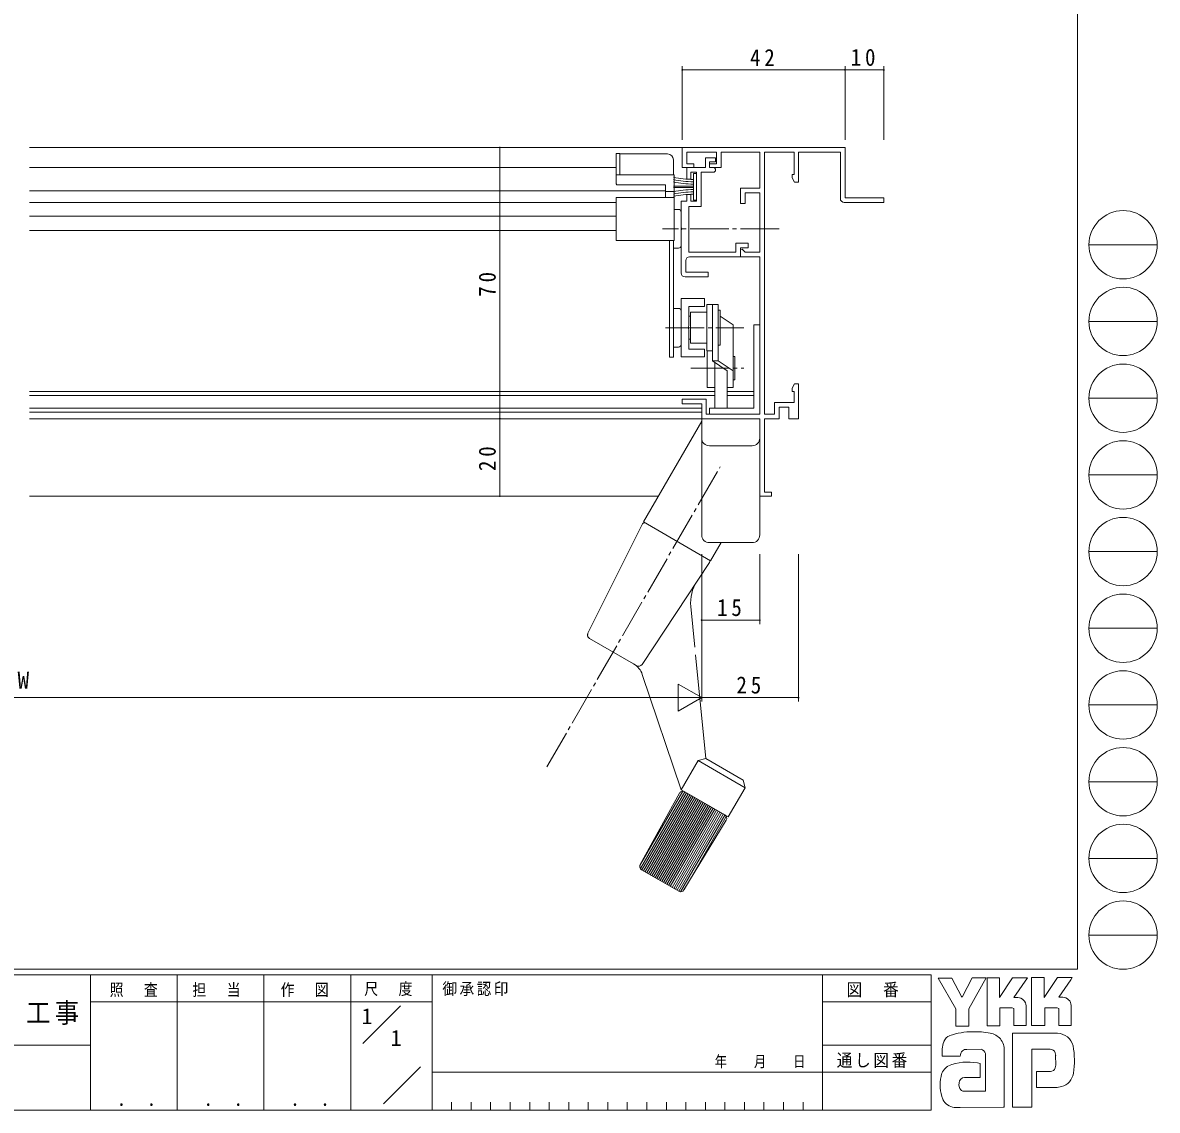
# Model space of a CAD drawing. Units: millimetres on the paper. Extents: x -397 to 397, y -282 to 282.
# Drawn here: x 103.8 to 396.7, y -282.1 to -1.4 of the extents above; entities that cross this region are included whole.
import ezdxf
from ezdxf.enums import TextEntityAlignment as Align

# ---------------------------------------------------------------- set-up
doc = ezdxf.new("R2010")
doc.units = ezdxf.units.MM
doc.linetypes.add('USER2', pattern=[13, 10, -1, 1, -1])
doc.linetypes.add('USER4', pattern=[4, 3, -1])
for name, color, linetype, lineweight in [('0-1_YKK_ZWAK', 7, 'Continuous', 18), ('0-3_YKK_11', 7, 'Continuous', 18), ('0-4_YKK_12', 2, 'Continuous', 18), ('0-5_YKK_13', 4, 'Continuous', 18), ('0-6_YKK_D', 6, 'Continuous', 18)]:
    doc.layers.add(name, color=color, linetype=linetype, lineweight=lineweight)
doc.layers.add('0-2_USER1', color=7, linetype='Continuous')
doc.styles.add('ＭＳ ゴシック', font='')
doc.styles.get('ＭＳ ゴシック').set_extended_font_data('MS Gothic')

msp = doc.modelspace()

# ---------------------------------------------------------------- linework, layer by layer
at = {"layer": '0-1_YKK_ZWAK'}
for p, q in [((376.092, 279.3), (376.092, -245.7)), ((379.068, -58.716), (396.708, -58.716)), ((379.068, -78.512), (396.708, -78.512)), ((379.068, -98.308), (396.708, -98.308)), ((379.068, -118.104), (396.708, -118.104)), ((379.068, -137.9), (396.708, -137.9)), ((379.068, -157.696), (396.708, -157.696)), ((379.068, -177.492), (396.708, -177.492)), ((379.068, -197.288), (396.708, -197.288)), ((379.068, -217.084), (396.708, -217.084)), ((379.068, -236.88), (396.708, -236.88)), ((376.092, -245.7), (-393.908, -245.7)), ((338.292, -247.1), (-393.908, -247.1)), ((121.292, -247.1), (121.292, -282.1)), ((143.692, -247.1), (143.692, -282.1)), ((166.092, -247.1), (166.092, -282.1)), ((188.492, -247.1), (188.492, -282.1)), ((209.492, -247.1), (209.492, -282.1)), ((310.291, -247.1), (310.291, -282.1)), ((338.292, -247.1), (338.292, -282.1)), ((340.129, -248.006), (343.642, -248.006)), ((344.724, -255.899), (340.129, -248.006)), ((348.928, -247.898), (346.372, -252.871)), ((352.751, -260.331), (352.751, -247.925)), ((364.266, -247.817), (367.537, -247.817)), ((364.266, -260.223), (364.266, -247.817)), ((370.969, -247.817), (374.753, -247.817)), ((374.375, -248.465), (371.253, -252.925)), ((374.753, -247.817), (374.375, -248.465)), ((189.476, -254.099), (121.292, -254.099)), ((189.476, -254.099), (209.492, -254.099)), ((310.291, -254.1), (338.292, -254.1)), ((360.671, -253.006), (359.632, -253.006)), ((372.292, -252.925), (371.253, -252.925)), ((191.662, -264.836), (201.355, -255.143)), ((359.266, -255.682), (356.076, -255.682)), ((362.833, -255.169), (362.833, -260.25)), ((367.672, -255.655), (367.672, -260.223)), ((370.861, -255.655), (367.672, -255.655)), ((371.294, -255.817), (370.861, -255.655)), ((371.294, -260.196), (371.294, -255.817)), ((374.456, -255.169), (374.456, -260.196)), ((367.672, -260.223), (364.266, -260.223)), ((371.294, -260.146), (371.344, -260.196)), ((374.456, -260.196), (371.294, -260.196)), ((370.915, -262.196), (359.32, -262.196)), ((359.32, -262.196), (359.32, -281.306)), ((-7.508, -265.299), (121.292, -265.299)), ((310.291, -265.299), (338.292, -265.299)), ((341.21, -268.17), (341.21, -266.241)), ((351.238, -266.305), (347.54, -266.375)), ((364.347, -266.359), (368.996, -266.359)), ((364.347, -281.306), (364.347, -266.359)), ((345.859, -268.17), (341.21, -268.17)), ((352.319, -277.171), (352.319, -267.44)), ((357.211, -266.683), (357.211, -281.279)), ((370.465, -267.856), (370.483, -270.491)), ((196.964, -280.445), (206.488, -270.921)), ((209.492, -272.3), (310.291, -272.3)), ((338.292, -272.299), (310.291, -272.299)), ((365.563, -272.089), (365.563, -276.225)), ((369.104, -272.089), (365.563, -272.089)), ((350.967, -273.63), (346.973, -273.635)), ((346.697, -277.171), (352.319, -277.171)), ((351.886, -277.171), (352.238, -277.171)), ((352.319, -277.17), (352.32, -277.171)), ((365.563, -276.225), (370.888, -276.225)), ((370.888, -276.225), (371.969, -275.982)), ((214.532, -280), (214.532, -282.1)), ((219.572, -280), (219.572, -282.1)), ((224.612, -280), (224.612, -282.1)), ((229.652, -280), (229.652, -282.1)), ((234.692, -280), (234.692, -282.1)), ((239.732, -280), (239.732, -282.1)), ((244.772, -280), (244.772, -282.1)), ((249.812, -280), (249.812, -282.1)), ((254.852, -280), (254.852, -282.1)), ((259.892, -280), (259.892, -282.1)), ((264.932, -280), (264.932, -282.1)), ((269.972, -280), (269.972, -282.1)), ((275.012, -280), (275.012, -282.1)), ((280.052, -280), (280.052, -282.1)), ((285.092, -280), (285.092, -282.1)), ((290.132, -280), (290.132, -282.1)), ((295.172, -280), (295.172, -282.1)), ((300.211, -280), (300.211, -282.1)), ((305.251, -280), (305.251, -282.1)), ((-393.908, -282.1), (338.292, -282.1)), ((345.859, -281.36), (344.372, -281.36)), ((356.887, -281.333), (345.859, -281.36)), ((357.211, -281.279), (356.887, -281.333))]:
    msp.add_line(p, q, dxfattribs=at)
for points in [[(343.642, -248.006), (346.156, -252.709), (346.372, -252.871)], [(348.928, -247.898), (352.554, -247.898), (348.021, -255.926)], [(352.751, -247.925), (355.968, -247.925), (355.968, -253.023), (359.347, -247.871)], [(359.347, -247.871), (363.172, -247.871), (359.632, -253.006)], [(367.537, -247.817), (367.537, -253.008), (370.969, -247.817)], [(348.021, -255.926), (348.021, -260.358), (344.724, -260.358), (344.724, -255.899)], [(356.076, -255.682), (356.076, -260.331), (352.751, -260.331)], [(362.833, -260.25), (359.698, -260.25), (359.698, -255.845), (359.266, -255.682)], [(350.265, -269.873), (350.967, -270.035), (350.967, -273.63)], [(359.32, -281.306), (363.563, -281.306), (364.347, -281.306)]]:
    msp.add_lwpolyline(points, dxfattribs=at)
for centre in [(387.888, -58.716), (387.888, -78.512), (387.888, -98.308), (387.888, -118.104), (387.888, -137.9), (387.888, -157.696), (387.888, -177.492), (387.888, -197.288), (387.888, -217.084), (387.888, -236.88)]:
    msp.add_circle(centre, 8.82, dxfattribs=at)
for centre, radius, start, end in [((360.671, -255.169), 2.163, 0.00166, 89.99604), ((372.292, -255.088), 2.163, 0.00166, 89.99604), ((343.898, -265.155), 2.444, 109.02127, 161.51264), ((349.014, -279.501), 17.68, 89.89165, 109.30848), ((349.533, -282.563), 20.748, 78.7801, 91.46938), ((352.822, -266.596), 4.449, 40.66422, 80.31694), ((370.764, -266.54), 4.341, 14.44572, 87.08746), ((346.251, -266.266), 5.037, 158.41083, 179.71775), ((347.407, -268.071), 1.701, 85.50551, 126.78038), ((350.748, -267.854), 1.625, 14.7552, 72.44995), ((352.601, -266.585), 4.612, 358.78059, 38.76563), ((369.157, -267.579), 1.229, 16.43123, 96.91661), ((354.458, -269.287), 20.86, 350.99027, 10.67625), ((347.967, -268.107), 2.109, 138.46382, 181.71359), ((366.823, -268.308), 3.673, 4.93423, 17.03552), ((344.719, -274.027), 3.908, 121.82711, 169.08475), ((347.812, -282.954), 13.309, 79.38098, 112.05825), ((369.105, -270.784), 1.306, 269.95468, 342.90145), ((366.802, -270.141), 3.697, 343.6902, 354.75362), ((351.741, -275.495), 11.082, 168.76372, 199.80079), ((347.874, -275.428), 2.369, 171.08203, 216.71923), ((346.982, -275.079), 1.445, 90.33953, 178.03639), ((370.827, -271.845), 4.291, 285.44291, 349.90448), ((346.942, -275.665), 1.526, 230.9728, 260.75491), ((344.732, -277.543), 3.823, 207.31435, 263.59464)]:
    msp.add_arc(centre, radius, start, end, dxfattribs=at)
at = {"layer": '0-3_YKK_11'}
for p, q in [((274.092, -33.596), (316.092, -33.596)), ((274.092, -38.796), (274.092, -33.596)), ((275.292, -34.796), (275.292, -37.796)), ((282.892, -34.796), (275.292, -34.796)), ((282.892, -37.796), (282.892, -34.796)), ((284.092, -34.796), (284.092, -38.796)), ((294.092, -34.796), (284.092, -34.796)), ((294.092, -44.096), (294.092, -34.796)), ((302.992, -34.796), (295.292, -34.796)), ((295.292, -34.796), (295.292, -102.396)), ((302.992, -40.596), (302.992, -34.796)), ((304.092, -34.796), (304.092, -42.596)), ((314.892, -34.796), (304.092, -34.796)), ((314.892, -46.796), (314.892, -34.796)), ((316.092, -33.596), (316.092, -46.596)), ((275.292, -37.796), (277.092, -37.796)), ((277.092, -37.796), (277.092, -38.796)), ((280.092, -36.296), (282.692, -36.296)), ((280.092, -38.796), (280.092, -36.296)), ((281.092, -37.296), (281.092, -38.796)), ((282.692, -37.296), (281.092, -37.296)), ((281.092, -37.796), (282.892, -37.796)), ((281.092, -38.796), (281.092, -37.796)), ((282.692, -36.296), (282.692, -37.296)), ((277.092, -38.796), (274.092, -38.796)), ((275.292, -38.796), (280.092, -38.796)), ((275.292, -41.746), (275.292, -38.796)), ((276.292, -39.996), (276.292, -41.746)), ((277.792, -39.996), (276.292, -39.996)), ((277.792, -47.496), (277.792, -39.996)), ((278.992, -39.996), (278.992, -48.796)), ((282.092, -39.996), (278.992, -39.996)), ((281.092, -38.796), (282.092, -38.796)), ((284.092, -38.796), (281.092, -38.796)), ((302.442, -40.596), (302.992, -40.596)), ((302.442, -41.471), (302.442, -40.596)), ((276.292, -41.746), (275.292, -41.746)), ((303.092, -42.596), (302.442, -41.471)), ((304.092, -42.596), (303.092, -42.596)), ((275.292, -45.746), (276.292, -45.746)), ((275.292, -47.496), (275.292, -45.746)), ((276.292, -45.746), (276.292, -47.496)), ((289.092, -44.096), (294.092, -44.096)), ((289.092, -48.096), (289.092, -44.096)), ((290.292, -45.296), (290.292, -48.096)), ((294.092, -45.296), (290.292, -45.296)), ((294.092, -60.596), (294.092, -45.296)), ((316.092, -46.596), (326.092, -46.596)), ((326.092, -46.596), (326.092, -47.796)), ((273.792, -47.496), (275.292, -47.496)), ((273.792, -54.138), (273.792, -47.496)), ((275.792, -48.796), (275.792, -60.596)), ((278.992, -48.796), (275.792, -48.796)), ((276.292, -47.496), (277.792, -47.496)), ((290.292, -48.096), (289.092, -48.096)), ((326.092, -47.796), (315.892, -47.796)), ((273.912, -54.321), (273.792, -54.138)), ((273.792, -55.055), (273.912, -54.871)), ((273.792, -65.996), (273.792, -55.055)), ((273.912, -54.871), (273.912, -54.321)), ((287.892, -58.296), (291.092, -58.296)), ((287.892, -60.596), (287.892, -58.296)), ((291.092, -58.296), (291.092, -59.496)), ((275.792, -60.596), (287.892, -60.596)), ((289.092, -59.496), (289.092, -61.796)), ((291.092, -59.496), (289.092, -59.496)), ((289.092, -59.991), (289.529, -59.81)), ((289.092, -61.796), (289.092, -59.991)), ((289.529, -59.81), (290.316, -60.596)), ((290.316, -60.596), (294.092, -60.596)), ((274.992, -62.796), (274.992, -65.796)), ((289.092, -61.796), (275.992, -61.796)), ((294.092, -61.796), (289.092, -61.796)), ((294.092, -102.396), (294.092, -61.796)), ((280.792, -66.996), (274.792, -66.996)), ((274.992, -65.796), (280.792, -65.796)), ((280.792, -65.796), (280.792, -66.996)), ((279.792, -72.62), (273.792, -72.62)), ((273.792, -72.62), (273.792, -87.62)), ((279.792, -74.62), (279.792, -72.62)), ((275.792, -74.62), (279.792, -74.62)), ((275.792, -79.662), (275.792, -74.62)), ((275.672, -79.845), (275.792, -79.662)), ((275.672, -80.395), (275.672, -79.845)), ((275.792, -80.579), (275.672, -80.395)), ((275.792, -85.62), (275.792, -80.579)), ((273.792, -87.62), (279.792, -87.62)), ((279.792, -85.62), (275.792, -85.62)), ((279.792, -87.62), (279.792, -85.62)), ((302.442, -95.722), (303.092, -94.596)), ((302.442, -96.596), (302.442, -95.722)), ((302.992, -96.596), (302.442, -96.596)), ((302.992, -99.396), (302.992, -96.596)), ((303.092, -94.596), (304.092, -94.596)), ((304.092, -94.596), (304.092, -103.596)), ((274.092, -98.596), (280.292, -98.596)), ((274.092, -99.796), (274.092, -98.596)), ((280.292, -98.596), (280.292, -102.396)), ((297.892, -99.396), (302.992, -99.396)), ((297.892, -102.396), (297.892, -99.396)), ((279.092, -99.796), (274.092, -99.796)), ((279.092, -103.596), (279.092, -99.796)), ((280.292, -102.396), (294.092, -102.396)), ((295.292, -102.396), (297.892, -102.396)), ((299.092, -100.596), (299.092, -103.596)), ((301.592, -100.596), (299.092, -100.596)), ((301.592, -103.596), (301.592, -100.596)), ((294.092, -103.596), (279.092, -103.596)), ((294.092, -123.596), (294.092, -103.596)), ((295.292, -103.596), (295.292, -122.596)), ((299.092, -103.596), (295.292, -103.596)), ((304.092, -103.596), (301.592, -103.596)), ((295.292, -122.596), (297.092, -122.596)), ((297.092, -122.596), (297.092, -123.596)), ((297.092, -123.596), (294.092, -123.596))]:
    msp.add_line(p, q, dxfattribs=at)
for centre, radius, start, end in [((282.092, -39.396), 0.6, 270.00002, 89.99855), ((315.892, -46.796), 1, 180.00087, 269.99999), ((275.992, -62.796), 1, 90.00001, 179.99999), ((274.792, -65.996), 1, 180.00001, 269.99999)]:
    msp.add_arc(centre, radius, start, end, dxfattribs=at)
at = {"layer": '0-4_YKK_12'}
for p, q in [((105.592, -33.596), (274.382, -33.596)), ((105.592, -38.796), (256.992, -38.796)), ((105.592, -44.816), (269.792, -44.816)), ((105.592, -47.836), (256.992, -47.836)), ((105.592, -51.336), (256.992, -51.336)), ((105.592, -55.026), (256.992, -55.026)), ((105.592, -96.596), (282.492, -96.596)), ((285.692, -96.596), (292.592, -96.596)), ((105.592, -97.596), (282.492, -97.596)), ((285.692, -97.596), (292.592, -97.596)), ((105.592, -100.896), (279.092, -100.896)), ((105.592, -101.896), (279.092, -101.896)), ((279.092, -103.596), (105.592, -103.596)), ((267.926, -123.596), (105.592, -123.596))]:
    msp.add_line(p, q, dxfattribs=at)
at = {"layer": '0-5_YKK_13'}
for p, q in [((256.992, -35.202), (257.992, -35.202)), ((256.992, -35.202), (256.992, -42.985)), ((257.992, -35.202), (257.992, -40.705)), ((257.992, -35.283), (270.292, -35.283)), ((271.792, -36.783), (271.792, -40.705)), ((256.992, -40.705), (271.992, -40.705)), ((271.992, -57.606), (271.992, -40.705)), ((276.942, -40.302), (277.792, -40.302)), ((276.942, -40.302), (276.942, -47.202)), ((276.942, -47.202), (276.942, -40.302)), ((277.792, -40.302), (277.792, -47.202)), ((256.992, -42.985), (257.223, -43.216)), ((257.223, -43.216), (269.792, -43.216)), ((269.792, -43.216), (269.792, -46.496)), ((271.792, -43.552), (276.942, -43.552)), ((256.992, -46.496), (256.992, -57.606)), ((256.992, -46.496), (271.992, -46.496)), ((269.792, -44.979), (271.992, -44.979)), ((271.792, -43.952), (276.942, -43.952)), ((273.092, -49.597), (271.992, -49.597)), ((276.942, -47.202), (277.792, -47.202)), ((273.792, -50.297), (273.792, -58.897)), ((256.992, -57.606), (271.992, -57.606)), ((270.792, -87.72), (270.792, -57.606)), ((271.792, -57.606), (271.792, -87.72)), ((273.092, -59.597), (271.792, -59.597)), ((273.092, -75.12), (271.792, -75.12)), ((273.792, -75.82), (273.792, -84.42)), ((276.192, -76.118), (276.192, -84.118)), ((276.192, -76.118), (280.392, -76.118)), ((280.392, -74.118), (283.392, -74.118)), ((280.392, -74.118), (280.392, -86.118)), ((281.892, -74.118), (281.892, -88.632)), ((283.392, -74.118), (283.392, -88.632)), ((283.392, -75.618), (283.892, -75.618)), ((283.892, -75.618), (283.892, -84.618)), ((275.792, -77.118), (276.192, -77.118)), ((292.592, -100.897), (292.592, -79.397)), ((292.592, -79.397), (294.092, -79.397)), ((294.092, -79.397), (294.092, -102.397)), ((275.792, -83.118), (276.192, -83.118)), ((276.192, -84.118), (280.392, -84.118)), ((283.392, -84.618), (283.892, -84.618)), ((271.792, -87.72), (270.792, -87.72)), ((273.092, -85.12), (271.792, -85.12)), ((280.392, -86.118), (281.892, -86.118)), ((280.492, -95.537), (280.492, -86.118)), ((287.192, -87.537), (287.692, -87.537)), ((287.692, -87.537), (287.692, -93.537)), ((281.892, -88.632), (285.692, -91.237)), ((282.492, -89.043), (282.492, -100.897)), ((285.692, -91.237), (285.692, -100.897)), ((287.192, -93.537), (287.692, -93.537)), ((280.492, -95.537), (282.492, -95.537)), ((285.692, -95.537), (287.192, -95.537)), ((281.092, -100.897), (292.592, -100.897)), ((281.092, -102.397), (281.092, -100.897)), ((294.092, -102.397), (281.092, -102.397)), ((264.081, -130.255), (279.092, -104.257)), ((294.092, -103.597), (279.092, -103.597)), ((279.092, -103.597), (279.092, -133.597)), ((294.092, -133.597), (294.092, -103.597)), ((292.092, -110.597), (281.092, -110.597)), ((249.734, -158.992), (263.844, -130.731)), ((264.081, -130.255), (281.402, -140.255)), ((281.092, -135.597), (292.092, -135.597)), ((281.402, -140.255), (284.092, -135.597)), ((263.689, -167.049), (281.109, -140.698)), ((276.279, -152.066), (277.315, -162.57)), ((250.129, -160.305), (261.536, -166.891)), ((277.506, -164.512), (280.151, -191.322)), ((273.82, -199.387), (263.773, -169.622)), ((278.17, -191.852), (273.82, -199.387)), ((278.17, -191.852), (280.151, -191.322)), ((278.17, -191.852), (290.295, -198.852)), ((280.151, -191.322), (289.764, -196.872)), ((290.295, -198.852), (289.764, -196.872)), ((274.206, -199.764), (263.127, -218.953)), ((273.329, -200.283), (263.224, -218.697)), ((274.706, -199.898), (263.261, -219.721)), ((275.139, -200.148), (263.639, -220.066)), ((275.572, -200.398), (264.072, -220.316)), ((276.005, -200.648), (264.505, -220.566)), ((276.438, -200.898), (264.938, -220.816)), ((276.871, -201.148), (265.371, -221.066)), ((277.304, -201.398), (265.804, -221.316)), ((277.737, -201.648), (266.237, -221.566)), ((278.17, -201.898), (266.67, -221.816)), ((285.06, -205.876), (274.706, -199.898)), ((278.603, -202.148), (267.103, -222.066)), ((279.036, -202.398), (267.536, -222.316)), ((279.469, -202.648), (267.969, -222.566)), ((279.902, -202.898), (268.402, -222.816)), ((280.335, -203.148), (268.835, -223.066)), ((280.768, -203.398), (269.268, -223.316)), ((281.201, -203.648), (269.701, -223.566)), ((281.634, -203.898), (270.134, -223.816)), ((282.067, -204.148), (270.567, -224.066)), ((282.5, -204.398), (271, -224.316)), ((282.933, -204.648), (271.433, -224.566)), ((283.366, -204.898), (271.866, -224.816)), ((283.799, -205.148), (272.299, -225.066)), ((284.232, -205.398), (272.732, -225.316)), ((284.665, -205.648), (273.165, -225.566)), ((285.097, -205.899), (273.665, -225.7)), ((285.415, -207.26), (274.519, -225.219)), ((285.45, -206.287), (274.536, -225.191)), ((263.601, -220.045), (273.164, -225.566))]:
    msp.add_line(p, q, dxfattribs=at)
at = {"layer": '0-5_YKK_13', "linetype": 'USER2'}
for p, q in [((299.092, -54.597), (268.992, -54.597)), ((269.756, -80.118), (289.959, -80.118)), ((276.258, -90.537), (289.959, -90.537)), ((239.156, -193.426), (283.84, -116.032))]:
    msp.add_line(p, q, dxfattribs=at)
at = {"layer": '0-5_YKK_13'}
for points in [[(283.892, -77.157), (287.192, -79.419), (287.192, -95.537)], [(281.892, -88.632), (283.392, -88.632), (287.192, -91.237)], [(290.295, -198.852), (285.945, -206.387), (273.82, -199.387)]]:
    msp.add_lwpolyline(points, dxfattribs=at)
for centre, radius, start, end in [((270.292, -36.783), 1.5, 0, 90), ((277.367, -13.852), 28, 258.51525, 269.1303), ((277.367, -14.452), 28, 258.51525, 269.1303), ((277.367, -15.052), 28, 258.51525, 269.1303), ((277.367, -72.452), 28, 90.8697, 101.48475), ((277.367, -73.052), 28, 90.8697, 101.48475), ((277.367, -73.652), 28, 90.8697, 101.48475), ((273.092, -50.297), 0.7, 0, 90), ((273.092, -58.897), 0.7, 270, 0), ((273.092, -75.82), 0.7, 0, 90), ((273.092, -84.42), 0.7, 270, 0), ((281.092, -108.597), 2, 180, 270), ((292.092, -108.597), 2, 270, 0), ((264.291, -130.954), 0.5, 60, 153.46823), ((281.092, -133.597), 2, 180, 270), ((292.092, -133.597), 2, 270, 0), ((280.692, -140.423), 0.5, 326.53177, 60), ((286.231, -151.084), 10, 146.53177, 185.63376), ((250.629, -159.439), 1, 153.46823, 240), ((259.036, -171.221), 5, 18.65222, 60), ((262.855, -166.498), 1, 240, 326.53177), ((274.206, -200.764), 1, 60, 151.24536), ((284.56, -206.742), 1, 328.75464, 60), ((264.101, -219.179), 1, 151.24536, 240), ((273.664, -224.7), 1, 240, 328.75464)]:
    msp.add_arc(centre, radius, start, end, dxfattribs=at)
at = {"layer": '0-5_YKK_13', "linetype": 'USER4'}
msp.add_arc((250.629, -159.439), 1, 153.46823, 240, dxfattribs=at)
at = {"layer": '0-6_YKK_D'}
for p, q in [((274.092, -31.596), (274.092, -12.596)), ((274.092, -13.596), (316.092, -13.596)), ((316.092, -31.596), (316.092, -12.596)), ((316.092, -31.596), (316.092, -12.596)), ((316.092, -13.596), (326.092, -13.596)), ((326.092, -31.596), (326.092, -12.596)), ((253.992, -33.596), (225.992, -33.596)), ((226.992, -103.596), (226.992, -33.596)), ((253.992, -103.596), (225.992, -103.596)), ((253.992, -103.596), (225.992, -103.596)), ((226.992, -103.596), (226.992, -123.596)), ((253.992, -123.596), (225.992, -123.596)), ((279.092, -138.597), (279.092, -176.597)), ((279.092, -138.597), (279.092, -176.597)), ((279.092, -138.597), (279.092, -156.597)), ((294.092, -138.597), (294.092, -156.597)), ((304.092, -138.597), (304.092, -176.597)), ((294.092, -155.597), (279.092, -155.597)), ((273.03, -172.097), (273.03, -179.097)), ((279.092, -175.597), (273.03, -172.097)), ((-63.908, -175.597), (272.092, -175.597)), ((279.092, -175.597), (266.967, -175.597)), ((279.092, -175.597), (273.03, -179.097)), ((279.092, -175.597), (304.092, -175.597))]:
    msp.add_line(p, q, dxfattribs=at)
for centre, start, end in [((274.092, -13.596), 0, 180), ((274.092, -13.596), 180, 0), ((316.092, -13.596), 0, 180), ((316.092, -13.596), 0, 180), ((316.092, -13.596), 180, 0), ((316.092, -13.596), 180, 0), ((326.092, -13.596), 0, 180), ((326.092, -13.596), 180, 0), ((226.992, -33.596), 90, 270), ((226.992, -33.596), 270, 90), ((226.992, -103.596), 90, 270), ((226.992, -103.596), 90, 270), ((226.992, -103.596), 270, 90), ((226.992, -103.596), 270, 90), ((226.992, -123.596), 90, 270), ((226.992, -123.596), 270, 90), ((279.092, -155.597), 0, 180), ((279.092, -155.597), 180, 0), ((294.092, -155.597), 0, 180), ((294.092, -155.597), 180, 0), ((304.092, -175.597), 0, 180), ((304.092, -175.597), 180, 0)]:
    msp.add_arc(centre, 0.106, start, end, dxfattribs=at)

# ---------------------------------------------------------------- texts
at = {"layer": '0-1_YKK_ZWAK', "attachment_point": 7, "style": 'ＭＳ ゴシック'}
for s, insert, char_height in [('\\T1.24;\\W0.85;尺\\~\\~度', (192.004, -252.637), 3.079), ('\\T1.17;\\W0.9;御承認印', (212.159, -252.633), 3.079), ('\\T1.17;\\W0.9;図\u3000番', (316.489, -252.962), 3.284), ('\\T1.24;\\W0.85;照\\~\\~査', (126.281, -252.88), 3.079), ('\\T1.24;\\W0.85;担\\~\\~当', (147.646, -252.88), 3.079), ('\\T1.24;\\W0.85;作\\~\\~図', (170.412, -252.862), 3.079), ('\\T1.17;\\W0.9;工事', (104.723, -260.056), 5.132), ('\\T1.28;\\W0.8;年\\~\\~\\~月\\~\\~\\~日', (282.468, -271.269), 2.903), ('\\T1.17;\\W0.9;通し図番', (313.971, -271.185), 3.284), ('\\T1.24;\\W0.85;\\~．\\~．', (125.747, -281.046), 3.592), ('\\T1.24;\\W0.85;\\~．\\~．', (148.147, -281.046), 3.592), ('\\T1.24;\\W0.85;\\~．\\~．', (170.547, -281.046), 3.592)]:
    msp.add_mtext(s, dxfattribs=dict(at, insert=insert, char_height=char_height))
at = {"layer": '0-2_USER1', "style": 'ＭＳ ゴシック'}
for p in [(191.292, -261.099), (198.825, -266.699)]:
    msp.add_text('1', height=4.106, dxfattribs=at).set_placement(p, align=Align.BOTTOM_LEFT)
at = {"layer": '0-6_YKK_D', "color": 7, "style": 'ＭＳ ゴシック'}
msp.add_text('W', height=4.399, dxfattribs=at).set_placement((102.492, -174.597), align=Align.BOTTOM_LEFT)
at = {"layer": '0-6_YKK_D', "color": 7, "char_height": 4.399, "attachment_point": 7, "style": 'ＭＳ ゴシック'}
for s, insert in [('\\T1.37;\\W0.9;42', (291.572, -12.596)), ('\\T1.37;\\W0.9;10', (317.572, -12.596)), ('\\T1.37;\\W0.9;15', (283.072, -154.597)), ('\\T1.37;\\W0.9;25', (288.072, -174.597))]:
    msp.add_mtext(s, dxfattribs=dict(at, insert=insert))
at = {"layer": '0-6_YKK_D', "color": 7, "char_height": 4.399, "attachment_point": 7, "rotation": 90, "style": 'ＭＳ ゴシック'}
for s, insert in [('\\T1.37;\\W0.9;70', (225.992, -72.116)), ('\\T1.37;\\W0.9;20', (225.992, -117.116))]:
    msp.add_mtext(s, dxfattribs=dict(at, insert=insert))

doc.saveas('drawing.dxf')
